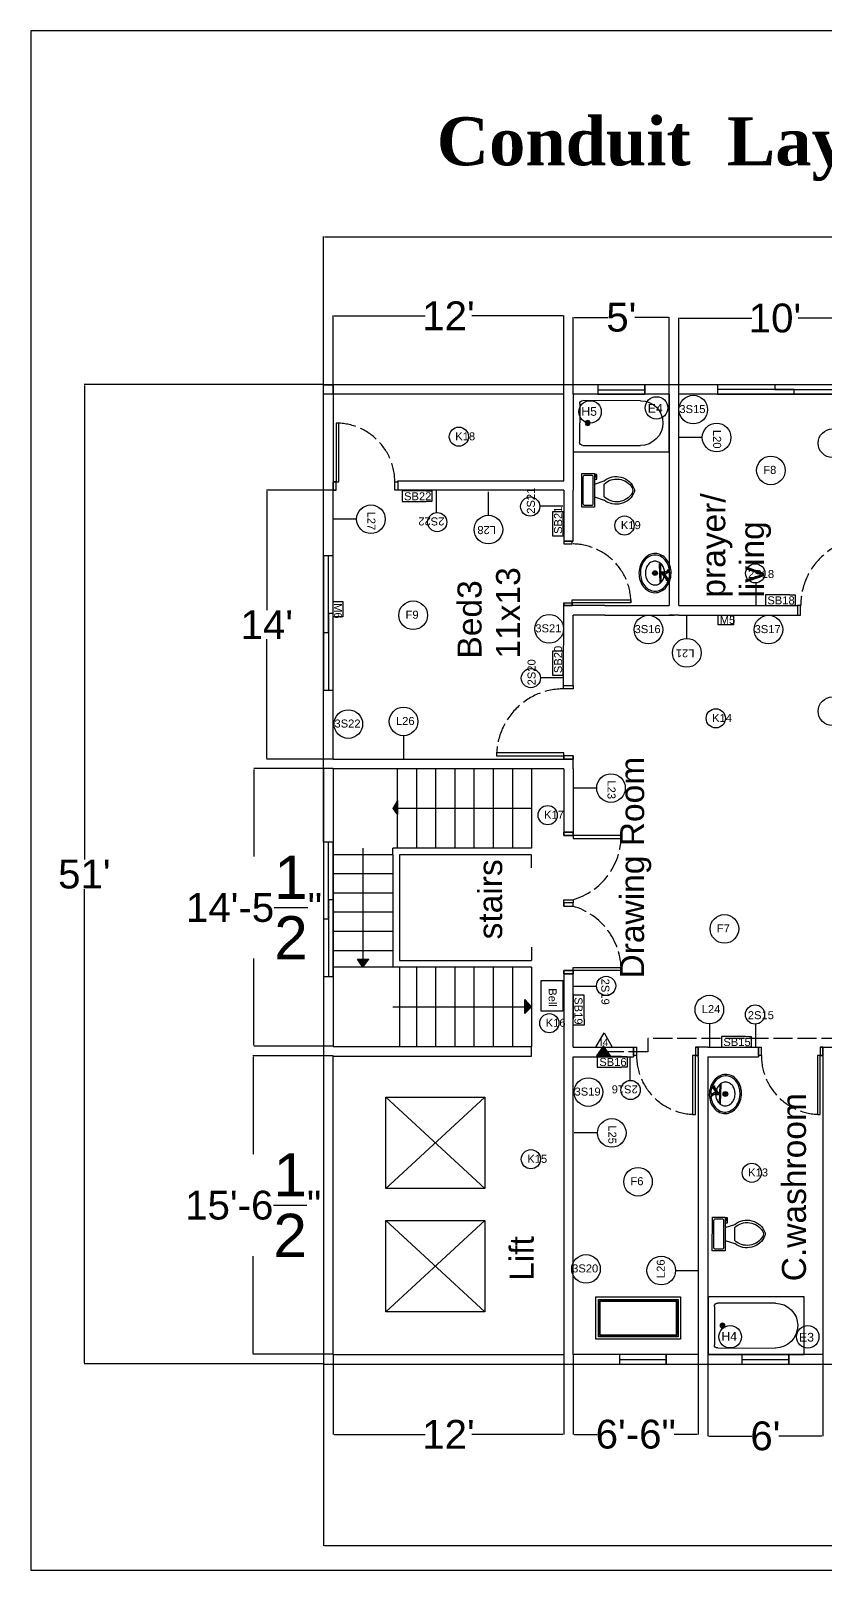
# Model space of a CAD drawing. Header units: inches. Extents: x -412 to 20037, y 548 to 16595.
# Drawn here: x 4985 to 5481, y 5596 to 6558 of the extents above; entities that cross this region are included whole.
import ezdxf
from ezdxf.enums import TextEntityAlignment as Align

# ---------------------------------------------------------------- set-up
doc = ezdxf.new("R2010")
doc.units = ezdxf.units.IN
doc.header["$MEASUREMENT"] = 0
doc.linetypes.add('ACAD_ISO02W100', pattern=[15, 12, -3])
doc.layers.get('Defpoints').update_dxf_attribs({"color": 6})
doc.layers.add('bath', color=4, linetype='Continuous')
doc.layers.add('www.linecad.com', color=7, linetype='Continuous')
doc.layers.add('block cover', color=7, linetype='Continuous', lineweight=30)
doc.layers.add('text', color=140, linetype='Continuous', lineweight=9)
doc.styles.add('Arial', font='arial.ttf')
doc.styles.get("Standard").update_dxf_attribs({"font": 'arial.ttf'})
doc.dimstyles.new('Copy of civil layout', dxfattribs={"dimtxt": 18, "dimasz": 0.625, "dimexe": 0.18, "dimexo": 0.0625, "dimgap": 0.09, "dimtad": 0, "dimtih": 1, "dimtoh": 1, "dimdec": 1, "dimzin": 0, "dimdsep": 46, "dimlunit": 4, "dimtxsty": 'Standard', "dimcen": 0.09, "dimclrd": 6, "dimclre": 256, "dimclrt": 256, "dimadec": 0, "dimazin": 0, "dimtfac": 1.5, "dimtdec": 1, "dimtofl": 0, "dimtmove": 0, "dimatfit": 0, "dimfxl": 1, "dimtolj": 1, "dimtzin": 0, "dimlwe": -1, "dimarcsym": 0})
pattern_1 = [(315, (5158.85907, 6335.03931), (0.091289, 0.091289), [])]

# ---------------------------------------------------------------- blocks, each defined once
blk = doc.blocks.new('Bath Tub - 26 x 60 in.')
for p, q in [((8, -18), (10, -18)), ((9, -17), (9, -19))]:
    blk.add_line(p, q)
blk.add_lwpolyline([(0, -36), (0, 0), (60, 0), (60, -36)], close=True)
for points in [[(4, -30), (4, -6)], [(6, -4), (42, -4)], [(42, -32), (6, -32)]]:
    blk.add_lwpolyline(points)
for radius in [1.5, 1]:
    blk.add_circle((9, -18), radius)
for centre, radius, start, end in [((5.75, -5.75), 1.77, 81.8699, 188.1301), ((42, -18), 14, 270, 90), ((5.75, -30.25), 1.77, 171.8699, 278.1301)]:
    blk.add_arc(centre, radius, start, end)
blk = doc.blocks.new('Toilet - top')
for p, q in [((-10, -8.5), (-8, -8.5)), ((-10, -9.5), (-10, -8.5)), ((-7, -9.5), (-10, -9.5)), ((-8, -8.5), (-8, -8)), ((-7, -8), (-7, -9.5)), ((-4, -8), (-6, -14)), ((4, -8), (6, -14)), ((9.5, -6), (9.5, -2)), ((4, -14), (-4, -14))]:
    blk.add_line(p, q)
blk.add_lwpolyline([(10.5, -8), (10.5, 0), (-10.5, 0), (-10.5, -8)], close=True)
for points in [[(-9.5, -2), (-9.5, -6)], [(8.5, -1), (-8.5, -1)], [(-8.5, -7), (8.5, -7)]]:
    blk.add_lwpolyline(points)
for centre, radius, start, end in [((-8.62, -1.88), 0.884, 81.8699, 188.1301), ((-8.62, -6.12), 0.884, 171.8699, 278.1301), ((8.62, -1.88), 0.884, 351.8699, 98.1301), ((8.62, -6.12), 0.884, 261.8699, 8.1301), ((3.52, -21.58), 12.17, 141.46911, 247.97143), ((4.2, -21.82), 11.33, 136.36773, 238.94682), ((-3.52, -21.58), 12.17, 292.02843, 38.53071), ((-4.2, -21.82), 11.33, 301.05301, 43.63209), ((0, -27.88), 4, 245.73182, 294.26817), ((0, -29), 4, 254.86053, 285.13947)]:
    blk.add_arc(centre, radius, start, end)
blk = doc.blocks.new('Sink - Oval top')
for p, q in [((-1, 0), (1, 0)), ((0, 1), (0, -1))]:
    blk.add_line(p, q)
at = {"linetype": 'Continuous'}
for points in [[(-12.23, 0.39, 0.117634), (-11.46, -3.36, 0.104469), (-8.88, -6.8, 0.090016), (-5.08, -9.07, 0.08192), (-0.32, -10.02, 0.08192), (4.49, -9.38, 0.090016), (8.42, -7.36, 0.104469), (11.22, -4.09, 0.117634), (12.23, -0.39, 0.117634), (11.46, 3.36, 0.104469), (8.88, 6.8, 0.090016), (5.08, 9.07, 0.08192), (0.32, 10.02, 0.08192), (-4.49, 9.38, 0.090016), (-8.42, 7.36, 0.104469), (-11.22, 4.09, 0.117634)], [(-11.29, 0.16, 0.118622), (-10.52, -3.25, 0.104678), (-8.07, -6.36, 0.089562), (-4.54, -8.37, 0.081185), (-0.13, -9.15, 0.081185), (4.3, -8.49, 0.089562), (7.89, -6.58, 0.104678), (10.42, -3.55, 0.118622), (11.29, -0.16, 0.118622), (10.52, 3.25, 0.104678), (8.07, 6.36, 0.089562), (4.54, 8.37, 0.081185), (0.13, 9.15, 0.081185), (-4.3, 8.49, 0.089562), (-7.89, 6.58, 0.104678), (-10.42, 3.55, 0.118622)], [(-7.42, 0.08, 0.118283), (-6.91, -2.17, 0.104607), (-5.29, -4.21, 0.089718), (-2.97, -5.53, 0.081436), (-0.07, -6.04, 0.081436), (2.84, -5.59, 0.089718), (5.2, -4.33, 0.104607), (6.86, -2.32, 0.118283), (7.42, -0.08, 0.118283), (6.91, 2.17, 0.104607), (5.29, 4.21, 0.089718), (2.97, 5.53, 0.081436), (0.07, 6.04, 0.081436), (-2.84, 5.59, 0.089718), (-5.2, 4.33, 0.104607), (-6.86, 2.32, 0.118283)]]:
    blk.add_lwpolyline(points, format="xyb", close=True, dxfattribs=at)
for radius in [1.5, 1]:
    blk.add_circle((0, 0), radius)
blk = doc.blocks.new('Faucet - single handle front')
for p, q in [((-2, 6), (-2, 5.5)), ((-1, 6), (-2, 6)), ((-0.5, 4), (-2, 5.5)), ((-2, 5.5), (-1, 5.5)), ((-1, 5.5), (-1, 6)), ((0.5, 4), (-1, 6)), ((-1, 5.5), (0.5, 4)), ((-0.75, 3), (0.75, 3)), ((-0.75, 0.5), (-0.75, 3)), ((-0.75, 1), (0.75, 1)), ((-0.5, 4), (0.5, 4)), ((-0.25, 2), (3.75, 5)), ((3.75, 4.5), (-0.25, 1.5)), ((-0.25, 1.5), (-0.25, 2)), ((0.75, 1.5), (-0.25, 1.5)), ((0.75, 1.5), (4.08742, 4.003)), ((0.75, 3), (0.75, 2.7386)), ((0.75, 1.5), (0.75, 0.5)), ((3.75, 4.5), (3.75, 5)), ((3.75, 5), (4.75, 5)), ((3.75, 4), (3.75, 4.5)), ((4.75, 4.5), (3.75, 4.5)), ((4.75, 4), (3.75, 4)), ((4.75, 5), (4.75, 4.5)), ((4.75, 4.5), (4.75, 4))]:
    blk.add_line(p, q)
blk.add_lwpolyline([(-6, 0), (-6, 0.5), (6, 0.5), (6, 0)], close=True)
for centre, start, end in [((1.25426, 3.0302), 151.0646, 180.8629), ((-1.25426, 3.0302), 359.1371, 28.93536)]:
    blk.add_arc(centre, 2.00448, start, end)
blk = doc.blocks.new('*D103')
at = {"transparency": 16777216}
for p, q in [((5167.74, 6336.53), (5167.74, 6429.14)), ((5983.74, 6336.53), (5983.74, 6429.14))]:
    blk.add_line(p, q, dxfattribs=at)
at = {"color": 6, "lineweight": -2, "transparency": 16777216}
for p, q in [((5168.37, 6428.96), (5560.33, 6428.96)), ((5983.12, 6428.96), (5591.15, 6428.96))]:
    blk.add_line(p, q, dxfattribs=at)
at = {"color": 6, "transparency": 16777216}
for points in [[(5168.37, 6429.07), (5168.37, 6428.86), (5167.74, 6428.96)], [(5983.12, 6429.07), (5983.12, 6428.86), (5983.74, 6428.96)]]:
    blk.add_solid(points, dxfattribs=at)
at = {"layer": 'Defpoints', "color": 0, "transparency": 16777216}
for p in [(5983.74, 6428.96), (5167.74, 6336.46), (5983.74, 6336.46)]:
    blk.add_point(p, dxfattribs=at)
at = {"transparency": 16777216, "insert": (5575.74, 6428.96), "char_height": 18, "attachment_point": 5}
blk.add_mtext("\\A1;68'", dxfattribs=at)
blk = doc.blocks.new('*D133')
at = {"transparency": 16777216}
for p, q in [((5167.68, 6336.53), (5018.06, 6336.53)), ((5167.68, 5724.53), (5018.06, 5724.53))]:
    blk.add_line(p, q, dxfattribs=at)
at = {"color": 6, "lineweight": -2, "transparency": 16777216}
for p, q in [((5018.24, 6335.9), (5018.24, 6039.81)), ((5018.24, 5725.15), (5018.24, 6021.24))]:
    blk.add_line(p, q, dxfattribs=at)
at = {"color": 6, "transparency": 16777216}
for points in [[(5018.14, 6335.9), (5018.35, 6335.9), (5018.24, 6336.53)], [(5018.14, 5725.15), (5018.35, 5725.15), (5018.24, 5724.53)]]:
    blk.add_solid(points, dxfattribs=at)
at = {"layer": 'Defpoints', "color": 0, "transparency": 16777216}
for p in [(5167.74, 6336.53), (5018.24, 5724.53), (5167.74, 5724.53)]:
    blk.add_point(p, dxfattribs=at)
at = {"transparency": 16777216, "insert": (5018.24, 6030.53), "char_height": 18, "attachment_point": 5}
blk.add_mtext("\\A1;51'", dxfattribs=at)
blk = doc.blocks.new('*D134')
at = {"transparency": 16777216}
for p, q in [((5173.68, 6270.53), (5132.06, 6270.53)), ((5173.68, 6102.53), (5132.06, 6102.53))]:
    blk.add_line(p, q, dxfattribs=at)
at = {"color": 6, "lineweight": -2, "transparency": 16777216}
for p, q in [((5132.24, 6269.9), (5132.24, 6195.65)), ((5132.24, 6103.15), (5132.24, 6177.4))]:
    blk.add_line(p, q, dxfattribs=at)
at = {"color": 6, "transparency": 16777216}
for points in [[(5132.14, 6269.9), (5132.35, 6269.9), (5132.24, 6270.53)], [(5132.14, 6103.15), (5132.35, 6103.15), (5132.24, 6102.53)]]:
    blk.add_solid(points, dxfattribs=at)
at = {"layer": 'Defpoints', "color": 0, "transparency": 16777216}
for p in [(5173.74, 6270.53), (5132.24, 6102.53), (5173.74, 6102.53)]:
    blk.add_point(p, dxfattribs=at)
at = {"transparency": 16777216, "insert": (5132.24, 6186.53), "char_height": 18, "attachment_point": 5}
blk.add_mtext("\\A1;14'", dxfattribs=at)
blk = doc.blocks.new('*D135')
at = {"transparency": 16777216}
for p, q in [((5173.68, 6096.52), (5124.06, 6096.52)), ((5173.68, 5923.01), (5124.06, 5923.01))]:
    blk.add_line(p, q, dxfattribs=at)
at = {"color": 6, "lineweight": -2, "transparency": 16777216}
for p, q in [((5124.24, 6095.9), (5124.24, 6041.62)), ((5124.24, 5923.64), (5124.24, 5977.91))]:
    blk.add_line(p, q, dxfattribs=at)
at = {"color": 6, "transparency": 16777216}
for points in [[(5124.14, 6095.9), (5124.35, 6095.9), (5124.24, 6096.52)], [(5124.14, 5923.64), (5124.35, 5923.64), (5124.24, 5923.01)]]:
    blk.add_solid(points, dxfattribs=at)
at = {"layer": 'Defpoints', "color": 0, "transparency": 16777216}
for p in [(5173.74, 6096.52), (5124.24, 5923.01), (5173.74, 5923.01)]:
    blk.add_point(p, dxfattribs=at)
at = {"transparency": 16777216, "insert": (5124.24, 6009.77), "char_height": 18, "attachment_point": 5}
blk.add_mtext('\\A1;14\'-5{\\H1.5x;\\S1/2;}"', dxfattribs=at)
blk = doc.blocks.new('*D136')
at = {"transparency": 16777216}
for p, q in [((5173.68, 5917.01), (5123.56, 5917.01)), ((5173.68, 5730.53), (5123.56, 5730.53))]:
    blk.add_line(p, q, dxfattribs=at)
at = {"color": 6, "lineweight": -2, "transparency": 16777216}
for p, q in [((5123.74, 5916.39), (5123.74, 5855.62)), ((5123.74, 5731.15), (5123.74, 5791.91))]:
    blk.add_line(p, q, dxfattribs=at)
at = {"color": 6, "transparency": 16777216}
for points in [[(5123.64, 5916.39), (5123.85, 5916.39), (5123.74, 5917.01)], [(5123.64, 5731.15), (5123.85, 5731.15), (5123.74, 5730.53)]]:
    blk.add_solid(points, dxfattribs=at)
at = {"layer": 'Defpoints', "color": 0, "transparency": 16777216}
for p in [(5173.74, 5917.01), (5123.74, 5730.53), (5173.74, 5730.53)]:
    blk.add_point(p, dxfattribs=at)
at = {"transparency": 16777216, "insert": (5123.74, 5823.77), "char_height": 18, "attachment_point": 5}
blk.add_mtext('\\A1;15\'-6{\\H1.5x;\\S1/2;}"', dxfattribs=at)
blk = doc.blocks.new('*D137')
at = {"transparency": 16777216}
for p, q in [((5173.74, 6330.59), (5173.74, 6379.71)), ((5317.74, 6330.59), (5317.74, 6379.71))]:
    blk.add_line(p, q, dxfattribs=at)
at = {"color": 6, "lineweight": -2, "transparency": 16777216}
for p, q in [((5174.37, 6379.53), (5231.22, 6379.53)), ((5317.12, 6379.53), (5260.26, 6379.53))]:
    blk.add_line(p, q, dxfattribs=at)
at = {"color": 6, "transparency": 16777216}
for points in [[(5174.37, 6379.63), (5174.37, 6379.42), (5173.74, 6379.53)], [(5317.12, 6379.63), (5317.12, 6379.42), (5317.74, 6379.53)]]:
    blk.add_solid(points, dxfattribs=at)
at = {"layer": 'Defpoints', "color": 0, "transparency": 16777216}
for p in [(5317.74, 6379.53), (5173.74, 6330.53), (5317.74, 6330.53)]:
    blk.add_point(p, dxfattribs=at)
at = {"transparency": 16777216, "insert": (5245.74, 6379.53), "char_height": 18, "attachment_point": 5}
blk.add_mtext("\\A1;12'", dxfattribs=at)
blk = doc.blocks.new('*D138')
at = {"transparency": 16777216}
for p, q in [((5323.74, 6330.59), (5323.74, 6378.71)), ((5383.74, 6330.59), (5383.74, 6378.71))]:
    blk.add_line(p, q, dxfattribs=at)
at = {"color": 6, "lineweight": -2, "transparency": 16777216}
for p, q in [((5324.37, 6378.53), (5345.37, 6378.53)), ((5383.12, 6378.53), (5362.11, 6378.53))]:
    blk.add_line(p, q, dxfattribs=at)
at = {"color": 6, "transparency": 16777216}
for points in [[(5324.37, 6378.63), (5324.37, 6378.42), (5323.74, 6378.53)], [(5383.12, 6378.63), (5383.12, 6378.42), (5383.74, 6378.53)]]:
    blk.add_solid(points, dxfattribs=at)
at = {"layer": 'Defpoints', "color": 0, "transparency": 16777216}
for p in [(5383.74, 6378.53), (5323.74, 6330.53), (5383.74, 6330.53)]:
    blk.add_point(p, dxfattribs=at)
at = {"transparency": 16777216, "insert": (5353.74, 6378.53), "char_height": 18, "attachment_point": 5}
blk.add_mtext("\\A1;5'", dxfattribs=at)
blk = doc.blocks.new('*D139')
at = {"transparency": 16777216}
for p, q in [((5389.74, 6330.59), (5389.74, 6378.21)), ((5509.74, 6330.59), (5509.74, 6378.21))]:
    blk.add_line(p, q, dxfattribs=at)
at = {"color": 6, "lineweight": -2, "transparency": 16777216}
for p, q in [((5390.37, 6378.03), (5435.22, 6378.03)), ((5509.11, 6378.03), (5464.26, 6378.03))]:
    blk.add_line(p, q, dxfattribs=at)
at = {"color": 6, "transparency": 16777216}
for points in [[(5390.37, 6378.13), (5390.37, 6377.92), (5389.74, 6378.03)], [(5509.11, 6378.13), (5509.11, 6377.92), (5509.74, 6378.03)]]:
    blk.add_solid(points, dxfattribs=at)
at = {"layer": 'Defpoints', "color": 0, "transparency": 16777216}
for p in [(5509.74, 6378.03), (5389.74, 6330.53), (5509.74, 6330.53)]:
    blk.add_point(p, dxfattribs=at)
at = {"transparency": 16777216, "insert": (5449.74, 6378.03), "char_height": 18, "attachment_point": 5}
blk.add_mtext("\\A1;10'", dxfattribs=at)
blk = doc.blocks.new('*D142')
at = {"transparency": 16777216}
for p, q in [((5173.74, 5730.46), (5173.74, 5680.35)), ((5317.74, 5730.46), (5317.74, 5680.35))]:
    blk.add_line(p, q, dxfattribs=at)
at = {"color": 6, "lineweight": -2, "transparency": 16777216}
for p, q in [((5174.37, 5680.53), (5231.22, 5680.53)), ((5317.12, 5680.53), (5260.26, 5680.53))]:
    blk.add_line(p, q, dxfattribs=at)
at = {"color": 6, "transparency": 16777216}
for points in [[(5174.37, 5680.63), (5174.37, 5680.42), (5173.74, 5680.53)], [(5317.12, 5680.63), (5317.12, 5680.42), (5317.74, 5680.53)]]:
    blk.add_solid(points, dxfattribs=at)
at = {"layer": 'Defpoints', "color": 0, "transparency": 16777216}
for p in [(5173.74, 5730.53), (5317.74, 5730.53), (5317.74, 5680.53)]:
    blk.add_point(p, dxfattribs=at)
at = {"transparency": 16777216, "insert": (5245.74, 5680.53), "char_height": 18, "attachment_point": 5}
blk.add_mtext("\\A1;12'", dxfattribs=at)
blk = doc.blocks.new('*D143')
at = {"transparency": 16777216}
for p, q in [((5323.74, 5730.46), (5323.74, 5680.35)), ((5401.74, 5730.46), (5401.74, 5680.35))]:
    blk.add_line(p, q, dxfattribs=at)
at = {"color": 6, "lineweight": -2, "transparency": 16777216}
for p, q in [((5324.37, 5680.53), (5338.68, 5680.53)), ((5401.12, 5680.53), (5386.8, 5680.53))]:
    blk.add_line(p, q, dxfattribs=at)
at = {"color": 6, "transparency": 16777216}
for points in [[(5324.37, 5680.63), (5324.37, 5680.42), (5323.74, 5680.53)], [(5401.12, 5680.63), (5401.12, 5680.42), (5401.74, 5680.53)]]:
    blk.add_solid(points, dxfattribs=at)
at = {"layer": 'Defpoints', "color": 0, "transparency": 16777216}
for p in [(5323.74, 5730.53), (5401.74, 5730.53), (5323.74, 5680.53)]:
    blk.add_point(p, dxfattribs=at)
at = {"transparency": 16777216, "insert": (5362.74, 5680.53), "char_height": 18, "attachment_point": 5}
blk.add_mtext('\\A1;6\'-6"', dxfattribs=at)
blk = doc.blocks.new('*D144')
at = {"transparency": 16777216}
for p, q in [((5407.74, 5730.46), (5407.74, 5679.3)), ((5479.74, 5730.46), (5479.74, 5679.3))]:
    blk.add_line(p, q, dxfattribs=at)
at = {"color": 6, "lineweight": -2, "transparency": 16777216}
for p, q in [((5408.37, 5679.48), (5435.32, 5679.48)), ((5479.12, 5679.48), (5452.16, 5679.48))]:
    blk.add_line(p, q, dxfattribs=at)
at = {"color": 6, "transparency": 16777216}
for points in [[(5408.37, 5679.59), (5408.37, 5679.38), (5407.74, 5679.48)], [(5479.12, 5679.59), (5479.12, 5679.38), (5479.74, 5679.48)]]:
    blk.add_solid(points, dxfattribs=at)
at = {"layer": 'Defpoints', "color": 0, "transparency": 16777216}
for p in [(5407.74, 5730.53), (5479.74, 5730.53), (5407.74, 5679.48)]:
    blk.add_point(p, dxfattribs=at)
at = {"transparency": 16777216, "insert": (5443.74, 5679.48), "char_height": 18, "attachment_point": 5}
blk.add_mtext("\\A1;6'", dxfattribs=at)
blk = doc.blocks.new('*D148')
at = {"transparency": 16777216}
for p, q in [((5167.74, 5724.46), (5167.74, 5610.85)), ((5983.74, 5724.46), (5983.74, 5610.85))]:
    blk.add_line(p, q, dxfattribs=at)
at = {"color": 6, "lineweight": -2, "transparency": 16777216}
for p, q in [((5168.37, 5611.03), (5560.33, 5611.03)), ((5983.12, 5611.03), (5591.15, 5611.03))]:
    blk.add_line(p, q, dxfattribs=at)
at = {"color": 6, "transparency": 16777216}
for points in [[(5168.37, 5611.13), (5168.37, 5610.92), (5167.74, 5611.03)], [(5983.12, 5611.13), (5983.12, 5610.92), (5983.74, 5611.03)]]:
    blk.add_solid(points, dxfattribs=at)
at = {"layer": 'Defpoints', "color": 0, "transparency": 16777216}
for p in [(5167.74, 5724.53), (5983.74, 5724.53), (5983.74, 5611.03)]:
    blk.add_point(p, dxfattribs=at)
at = {"transparency": 16777216, "insert": (5575.74, 5611.03), "char_height": 18, "attachment_point": 5}
blk.add_mtext("\\A1;68'", dxfattribs=at)

msp = doc.modelspace()

# ---------------------------------------------------------------- hatches: boundary and pattern name
h = msp.add_hatch()
h.set_pattern_fill('ANSI31', color=256, scale=1.032817, angle=-90)
h.set_pattern_definition(pattern_1)
h.paths.add_polyline_path([(5213.93, 6067.81), (5213.93, 6071.66), (5210.92, 6071.66)])
h.paths.add_polyline_path([(5213.93, 6071.66), (5213.93, 6076.67), (5210.92, 6071.66)])
h = msp.add_hatch()
h.set_pattern_fill('ANSI31', color=256, scale=1.032817, angle=-90)
h.set_pattern_definition(pattern_1)
h.paths.add_polyline_path([(5196.07, 5977.47), (5192.33, 5977.47), (5192.33, 5972.52)])
h.paths.add_polyline_path([(5192.33, 5972.52), (5192.33, 5977.47), (5188.95, 5977.47)])
h = msp.add_hatch()
h.set_pattern_fill('ANSI31', color=256, scale=1.032817, angle=-90)
h.set_pattern_definition(pattern_1)
h.paths.add_polyline_path([(5297.68, 5947.74), (5293.37, 5952.19), (5293.37, 5947.74)])
h.paths.add_polyline_path([(5297.68, 5947.74), (5293.37, 5947.74), (5293.37, 5943.54)])
at = {"layer": 'text', "true_color": 0x7aafdf}
h = msp.add_hatch(dxfattribs=at)
h.set_pattern_fill('ANSI31', color=143, scale=0.8, angle=180)
h.set_pattern_definition([(225, (5745.04147, 2573.36271), (0.070710678, -0.070710678), [])])
h.paths.add_polyline_path([(5347.04, 5916.96), (5342.64, 5923.36), (5338.24, 5916.96)])

# ---------------------------------------------------------------- linework, layer by layer
for p, q in [((4984.79, 6557.62), (4984.79, 5595.63)), ((5983.74, 6336.46), (5167.74, 6336.46)), ((5167.74, 6050.6), (5167.74, 6336.46)), ((5173.74, 6330.46), (5173.74, 6276.46)), ((5317.74, 6330.46), (5173.74, 6330.46)), ((5317.74, 6276.46), (5317.74, 6330.46)), ((5383.74, 6330.46), (5323.74, 6330.46)), ((5323.74, 6330.46), (5323.74, 6270.46)), ((5383.74, 6330.46), (5383.74, 6198.46)), ((5509.74, 6330.46), (5389.74, 6330.46)), ((5389.74, 6198.46), (5389.74, 6330.46)), ((5173.74, 6276.46), (5173.74, 6275.72)), ((5214.04, 6275.72), (5214.04, 6276.46)), ((5214.04, 6276.46), (5317.74, 6276.46)), ((5173.74, 6102.46), (5173.74, 6270.46)), ((5317.74, 6270.46), (5214.04, 6270.46)), ((5317.74, 6270.46), (5317.74, 6238.76)), ((5323.74, 6238.76), (5323.74, 6270.46)), ((5317.74, 6238.76), (5323.74, 6238.76)), ((5317.72, 6148.46), (5317.74, 6198.46)), ((5323.74, 6198.46), (5323, 6198.46)), ((5343.44, 6198.46), (5323.74, 6198.46)), ((5343.44, 6198.46), (5383.74, 6198.46)), ((5389.74, 6198.46), (5463.74, 6198.46)), ((5323.72, 6148.46), (5323.74, 6192.46)), ((5343.44, 6192.46), (5323.74, 6192.46)), ((5343.44, 6192.46), (5386.74, 6192.46)), ((5389.74, 6192.46), (5383.74, 6192.46)), ((5389.74, 6192.46), (5463.74, 6192.46)), ((5173.74, 6102.46), (5317.74, 6102.46)), ((5323.74, 6096.46), (5323.74, 6102.46)), ((5167.74, 6096.46), (5167.74, 6048.55)), ((5173.74, 6096.46), (5173.74, 5922.95)), ((5297.68, 6096.46), (5173.74, 6096.46)), ((5213.68, 6096.46), (5213.68, 6046.89)), ((5225.68, 6096.44), (5225.68, 6046.89)), ((5237.68, 6096.44), (5237.68, 6046.89)), ((5249.68, 6096.44), (5249.68, 6046.89)), ((5261.68, 6096.44), (5261.68, 6046.89)), ((5273.68, 6096.46), (5273.68, 6046.89)), ((5273.68, 6096.44), (5273.68, 6046.89)), ((5285.68, 6096.46), (5285.68, 6046.89)), ((5297.68, 6096.46), (5297.68, 6046.89)), ((5317.74, 6096.46), (5297.68, 6096.46)), ((5297.68, 6096.44), (5297.68, 6046.89)), ((5317.74, 6096.46), (5317.74, 6056.91)), ((5323.74, 6096.46), (5323.74, 6056.84)), ((5213.93, 6076.67), (5210.92, 6071.66)), ((5297.68, 6071.66), (5210.92, 6071.66)), ((5210.92, 6071.66), (5213.93, 6067.81)), ((5213.93, 6076.67), (5213.93, 6067.81)), ((5317.74, 6056.91), (5317.74, 6056.84)), ((5210.92, 6042.76), (5173.74, 6042.76)), ((5192.33, 6046.89), (5192.33, 5972.52)), ((5213.68, 6046.89), (5210.92, 6046.89)), ((5210.92, 6042.76), (5210.92, 6046.89)), ((5210.92, 6042.76), (5210.92, 5972.52)), ((5297.68, 6046.89), (5213.68, 6046.89)), ((5215.05, 6042.76), (5215.05, 5976.65)), ((5297.68, 6042.76), (5215.05, 6042.76)), ((5297.68, 6034.49), (5297.68, 6042.76)), ((5210.92, 6030.76), (5173.74, 6030.76)), ((5210.92, 6018.76), (5173.74, 6018.76)), ((5210.92, 6006.76), (5173.74, 6006.76)), ((5210.92, 5994.76), (5173.74, 5994.76)), ((5297.68, 5984.92), (5297.68, 5976.65)), ((5210.92, 5982.76), (5173.74, 5982.76)), ((5192.33, 5972.52), (5188.95, 5977.47)), ((5188.95, 5977.47), (5196.07, 5977.47)), ((5192.33, 5972.52), (5196.07, 5977.47)), ((5215.05, 5976.65), (5297.68, 5976.65)), ((5167.74, 5966.6), (5167.74, 5928.95)), ((5210.92, 5972.52), (5173.74, 5972.52)), ((5297.68, 5972.52), (5210.92, 5972.52)), ((5215.05, 5972.52), (5215.05, 5922.95)), ((5225.68, 5972.52), (5225.68, 5922.95)), ((5237.68, 5972.52), (5237.68, 5922.95)), ((5249.68, 5972.52), (5249.68, 5922.95)), ((5261.68, 5972.52), (5261.68, 5922.95)), ((5273.68, 5972.52), (5273.68, 5922.95)), ((5285.68, 5972.52), (5285.68, 5922.95)), ((5297.68, 5972.52), (5297.68, 5922.95)), ((5317.74, 5968.34), (5317.74, 5730.46)), ((5323.74, 5922.46), (5323.74, 5968.34)), ((5210.92, 5947.74), (5297.68, 5947.74)), ((5297.68, 5947.74), (5293.37, 5952.19)), ((5293.37, 5943.54), (5293.37, 5952.19)), ((5297.68, 5947.74), (5293.37, 5943.54)), ((5167.74, 5928.95), (5167.74, 5916.95)), ((5167.74, 5916.95), (5167.74, 5730.46)), ((5173.74, 5922.95), (5297.68, 5922.95)), ((5173.74, 5916.95), (5297.68, 5916.95)), ((5173.74, 5730.46), (5173.74, 5916.95)), ((5297.68, 5916.95), (5297.68, 5922.95)), ((5323.74, 5922.46), (5361.44, 5922.46)), ((5323.74, 5730.46), (5323.74, 5916.46)), ((5323.74, 5916.46), (5361.44, 5916.46)), ((5361.44, 5922.46), (5361.44, 5916.46)), ((5407.74, 5922.46), (5401.74, 5922.46)), ((5401.74, 5916.46), (5401.74, 5917.21)), ((5401.74, 5916.46), (5401.74, 5730.46)), ((5407.74, 5922.46), (5439.44, 5922.46)), ((5407.74, 5916.46), (5439.44, 5916.46)), ((5407.74, 5916.46), (5407.74, 5730.46)), ((5439.44, 5922.46), (5439.44, 5916.46)), ((5479.74, 5922.46), (5479.74, 5766.46)), ((5479.74, 5922.46), (5485.74, 5922.46)), ((5268.49, 5891.32), (5206.52, 5834.23)), ((5268.49, 5834.23), (5206.52, 5891.32)), ((5268.49, 5814.24), (5206.52, 5757.16)), ((5268.49, 5757.16), (5206.52, 5814.24)), ((5479.74, 5772.46), (5479.74, 5730.46)), ((5167.74, 5730.46), (5167.74, 5724.46)), ((5167.74, 5724.46), (5173.74, 5724.46)), ((5173.74, 5730.46), (5291.68, 5730.46)), ((5173.74, 5724.46), (5297.68, 5724.46)), ((5291.68, 5730.46), (5317.74, 5730.46)), ((5297.68, 5724.46), (5323.74, 5724.46)), ((5401.74, 5730.46), (5323.74, 5730.46)), ((5323.74, 5724.46), (5407.74, 5724.46)), ((5479.74, 5730.46), (5407.74, 5730.46)), ((5407.74, 5724.46), (5983.74, 5724.46))]:
    msp.add_line(p, q)
at = {"color": 143, "true_color": 0x7aafdf}
for p, q in [((5339.12, 6333.24), (5368.36, 6333.24)), ((5352.62, 5727.24), (5381.86, 5727.24)), ((5429.12, 5727.24), (5458.36, 5727.24))]:
    msp.add_line(p, q, dxfattribs=at)
at = {"color": 0}
for p, q in [((5404.35, 6303.46), (5389.74, 6303.46)), ((5231.8, 6270.19), (5235.37, 6270.19)), ((5235.37, 6263.47), (5231.8, 6263.46)), ((5235.37, 6270.19), (5235.37, 6263.47)), ((5238.37, 6256.39), (5238.37, 6271)), ((5270.68, 6254.85), (5270.68, 6269.45)), ((5302.63, 6260.66), (5317.24, 6260.66)), ((5188.35, 6252.4), (5173.74, 6252.4)), ((5437.78, 6212.78), (5437.78, 6198.17)), ((5458.8, 6205.19), (5462.37, 6205.19)), ((5462.37, 6205.19), (5462.37, 6198.47)), ((5462.37, 6198.47), (5458.8, 6198.46)), ((5394.68, 6177.85), (5394.68, 6192.45)), ((5303.04, 6153.44), (5317.65, 6153.44)), ((5217.68, 6117.07), (5217.68, 6102.46)), ((5338.35, 6084.4), (5323.74, 6084.4)), ((5338.39, 5960.42), (5323.78, 5960.42)), ((5323.74, 5936.33), (5323.74, 5939.91)), ((5330.47, 5936.33), (5323.74, 5936.33)), ((5330.47, 5939.91), (5330.47, 5936.33)), ((5408.74, 5937.01), (5408.74, 5922.4)), ((5437.64, 5937.07), (5437.64, 5922.46)), ((5337.74, 5922.48), (5342.93, 5931.46)), ((5342.93, 5931.46), (5348.11, 5922.48)), ((5431.3, 5929.19), (5434.87, 5929.19)), ((5434.87, 5929.19), (5434.87, 5922.47)), ((5337.74, 5922.48), (5348.11, 5922.48)), ((5353.8, 5916.69), (5357.37, 5916.69)), ((5357.37, 5916.69), (5357.37, 5909.97)), ((5434.87, 5922.47), (5431.3, 5922.46)), ((5357.37, 5909.97), (5353.8, 5909.96)), ((5359.19, 5901.51), (5359.19, 5916.12)), ((5338.85, 5868.9), (5324.24, 5868.9)), ((5387.62, 5782.9), (5402.23, 5782.9))]:
    msp.add_line(p, q, dxfattribs=at)
at = {"color": 152, "linetype": 'ACAD_ISO02W100', "true_color": 0x2776bb}
for p, q in [((5520.74, 5927.96), (5370.24, 5927.96)), ((5370.24, 5927.96), (5370.24, 5919.46)), ((5342.74, 5919.46), (5342.74, 5922.46)), ((5370.24, 5919.46), (5342.74, 5919.46))]:
    msp.add_line(p, q, dxfattribs=at)
for points in [[(4984.79, 5595.63), (6325.94, 5595.63), (6325.94, 6557.62), (4984.79, 6557.62)], [(5231.8, 6270.19), (5216.74, 6270.19), (5216.74, 6263.46), (5231.8, 6263.46)], [(5458.8, 6205.19), (5443.74, 6205.19), (5443.74, 6198.46), (5458.8, 6198.46)], [(5217, 6096.44), (5173.62, 6096.46)], [(5317.74, 6010.59), (5317.74, 6014.59)], [(5330.47, 5939.91), (5330.47, 5954.96), (5323.74, 5954.96), (5323.74, 5939.91)], [(5431.3, 5929.19), (5416.24, 5929.19), (5416.24, 5922.46), (5431.3, 5922.46)], [(5353.8, 5916.69), (5338.74, 5916.69), (5338.74, 5909.96), (5353.8, 5909.96)]]:
    msp.add_lwpolyline(points)
for points in [[(5167.74, 6336.46), (5173.74, 6336.46), (5173.74, 6330.46), (5167.74, 6330.46)], [(5368.36, 6336.46), (5368.36, 6336.46), (5368.36, 6330.46), (5368.36, 6330.46)], [(5317.47, 6241.96), (5317.47, 6257.02), (5310.74, 6257.02), (5310.74, 6241.96)], [(5179.74, 6200.96), (5179.74, 6191.46), (5173.74, 6191.46), (5173.74, 6200.96)], [(5414.24, 6192.46), (5423.74, 6192.46), (5423.74, 6186.46), (5414.24, 6186.46)], [(5317.47, 6154.96), (5317.47, 6170.02), (5310.74, 6170.02), (5310.74, 6154.96)], [(5268.49, 5891.32), (5268.49, 5834.23), (5206.52, 5834.23), (5206.52, 5891.32)], [(5268.49, 5814.24), (5268.49, 5757.16), (5206.52, 5757.16), (5206.52, 5814.24)], [(5381.86, 5730.46), (5381.86, 5730.46), (5381.86, 5724.46), (5381.86, 5724.46)], [(5458.36, 5730.46), (5458.36, 5730.46), (5458.36, 5724.46), (5458.36, 5724.46)]]:
    msp.add_lwpolyline(points, close=True)
at = {"color": 143, "true_color": 0x7aafdf}
for points in [[(5368.36, 6336.46), (5339.12, 6336.46), (5339.12, 6330.46), (5368.36, 6330.46)], [(5413.74, 6330.46), (5497.74, 6330.46), (5497.74, 6336.46), (5413.74, 6336.46)], [(5413.74, 6330.46), (5461.74, 6330.46), (5461.74, 6333.46), (5413.74, 6333.46)], [(5449.74, 6333.46), (5497.74, 6333.46), (5497.74, 6336.46), (5449.74, 6336.46)], [(5173.74, 6145.53), (5173.74, 6229.53), (5167.74, 6229.53), (5167.74, 6145.53)], [(5170.74, 6181.53), (5170.74, 6229.53), (5167.74, 6229.53), (5167.74, 6181.53)], [(5173.74, 6145.53), (5173.74, 6193.53), (5170.74, 6193.53), (5170.74, 6145.53)], [(5173.74, 5966.6), (5173.74, 6050.6), (5167.74, 6050.6), (5167.74, 5966.6)], [(5170.74, 6002.6), (5170.74, 6050.6), (5167.74, 6050.6), (5167.74, 6002.6)], [(5173.74, 5966.6), (5173.74, 6014.6), (5170.74, 6014.6), (5170.74, 5966.6)], [(5381.86, 5730.46), (5352.62, 5730.46), (5352.62, 5724.46), (5381.86, 5724.46)], [(5458.36, 5730.46), (5429.12, 5730.46), (5429.12, 5724.46), (5458.36, 5724.46)]]:
    msp.add_lwpolyline(points, close=True, dxfattribs=at)
at = {"color": 240, "true_color": 0xed1f24}
for points in [[(5175.49, 6275.72), (5177.25, 6275.72), (5177.25, 6312.51), (5175.49, 6312.51)], [(5173.74, 6270.46), (5175.49, 6270.46), (5175.49, 6275.72), (5173.74, 6275.72)], [(5214.04, 6270.46), (5212.29, 6270.46), (5212.29, 6275.72), (5214.04, 6275.72)], [(5317.74, 6238.76), (5317.74, 6237.01), (5323, 6237.01), (5323, 6238.76)], [(5317.74, 6198.46), (5317.74, 6200.21), (5323, 6200.21), (5323, 6198.46)], [(5323, 6200.21), (5323, 6201.97), (5359.79, 6201.97), (5359.79, 6200.21)], [(5463.74, 6192.46), (5465.74, 6192.46), (5465.74, 6198.46), (5463.74, 6198.46)], [(5323.72, 6148.46), (5323.72, 6146.46), (5317.72, 6146.46), (5317.72, 6148.46)], [(5317.74, 6104.46), (5317.74, 6106.46), (5275.74, 6106.44), (5275.74, 6104.44)], [(5323.74, 6102.46), (5323.74, 6104.46), (5317.74, 6104.46), (5317.74, 6102.46)], [(5317.74, 6056.84), (5317.74, 6054.84), (5323.74, 6054.84), (5323.74, 6056.84)], [(5317.74, 6012.59), (5317.74, 6014.59), (5323.74, 6014.59), (5323.74, 6012.59)], [(5317.74, 6012.59), (5317.74, 6010.59), (5323.74, 6010.59), (5323.74, 6012.59)], [(5317.74, 5968.34), (5317.74, 5970.34), (5323.74, 5970.34), (5323.74, 5968.34)], [(5361.44, 5922.46), (5363.19, 5922.46), (5363.19, 5917.21), (5361.44, 5917.21)], [(5399.99, 5917.21), (5398.24, 5917.21), (5398.24, 5880.41), (5399.99, 5880.41)], [(5401.74, 5922.46), (5399.99, 5922.46), (5399.99, 5917.21), (5401.74, 5917.21)], [(5439.44, 5922.46), (5441.19, 5922.46), (5441.19, 5917.21), (5439.44, 5917.21)], [(5477.99, 5917.21), (5476.24, 5917.21), (5476.24, 5880.41), (5477.99, 5880.41)], [(5479.74, 5922.46), (5477.99, 5922.46), (5477.99, 5917.21), (5479.74, 5917.21)]]:
    msp.add_lwpolyline(points, close=True, dxfattribs=at)
for points in [[(5175.49, 6270.46), (5173.74, 6270.46), (5173.74, 6275.72), (5177.25, 6275.72)], [(5212.23, 6275.72), (5214.04, 6275.72), (5214.04, 6270.46), (5212.29, 6270.46)], [(5323, 6236.95), (5323, 6238.76), (5317.74, 6238.76), (5317.74, 6237.01)], [(5317.74, 6200.21), (5317.74, 6198.46), (5323, 6198.46), (5323, 6201.97)], [(5465.8, 6198.46), (5463.74, 6198.46), (5463.74, 6192.46), (5465.74, 6192.46)], [(5317.72, 6146.39), (5317.72, 6148.46), (5323.72, 6148.46), (5323.72, 6146.46)], [(5323.74, 6104.46), (5323.74, 6102.46), (5317.74, 6102.46), (5317.74, 6106.46)], [(5317.74, 6054.84), (5317.74, 6056.84), (5323.74, 6056.84), (5323.74, 6052.84)], [(5323.74, 6052.84), (5353.74, 6052.84), (5353.74, 6054.84), (5317.74, 6054.84)], [(5323.74, 6014.66), (5323.74, 6012.59), (5317.74, 6012.59), (5317.74, 6014.59)], [(5323.74, 6010.52), (5323.74, 6012.59), (5317.74, 6012.59), (5317.74, 6010.59)], [(5317.74, 5970.34), (5317.74, 5968.34), (5323.74, 5968.34), (5323.74, 5972.34)], [(5323.74, 5972.34), (5353.74, 5972.34), (5353.74, 5970.34), (5317.74, 5970.34)], [(5363.25, 5917.21), (5361.44, 5917.21), (5361.44, 5922.46), (5363.19, 5922.46)], [(5399.99, 5922.46), (5401.74, 5922.46), (5401.74, 5917.21), (5398.24, 5917.21)], [(5441.25, 5917.21), (5439.44, 5917.21), (5439.44, 5922.46), (5441.19, 5922.46)], [(5477.99, 5922.46), (5479.74, 5922.46), (5479.74, 5917.21), (5476.24, 5917.21)]]:
    msp.add_lwpolyline(points, dxfattribs=at)
at = {"color": 0}
msp.add_lwpolyline([(5317.26, 5964.2), (5317.26, 5944.96), (5303.74, 5944.96), (5303.74, 5964.2)], close=True, dxfattribs=at)
for centre, radius in [((5334.24, 6319.46), 7), ((5375.74, 6321.96), 7), ((5252.24, 6303.96), 6), ((5296.81, 6260.31), 6), ((5238.72, 6250.57), 6), ((5355.74, 6248.46), 6), ((5437.43, 6218.6), 6), ((5297.22, 6153.09), 6), ((5412.74, 6127.96), 6), ((5307.74, 6067.46), 6), ((5344.22, 5960.77), 6), ((5437.3, 5942.9), 6), ((5308.74, 5937.46), 6), ((5359.54, 5895.69), 6), ((5297.24, 5852.46), 6), ((5435.24, 5843.96), 6), ((5421.74, 5741.52), 7), ((5470.24, 5741.46), 7)]:
    msp.add_circle(centre, radius)
for centre in [(5398.68, 6320.9), (5413.29, 6303.46), (5485.68, 6299.9), (5447.18, 6282.9), (5197.29, 6252.4), (5270.68, 6245.9), (5223.68, 6192.4), (5308.68, 6183.9), (5370.68, 6183.4), (5445.68, 6183.4), (5394.68, 6168.9), (5485.68, 6132.4), (5183.18, 6124.4), (5217.68, 6126.01), (5347.29, 6084.4), (5418.18, 5996.4), (5408.74, 5945.95), (5333.18, 5894.4), (5347.79, 5868.9), (5364.18, 5838.4), (5331.68, 5783.9), (5378.68, 5782.9)]:
    msp.add_circle(centre, 8.94, dxfattribs=at)
at = {"color": 240, "linetype": 'ACAD_ISO02W100', "true_color": 0xed1f24}
for centre, radius, start, end in [((5175.49, 6275.72), 36.73, 0, 90), ((5323, 6200.21), 36.73, 0, 90), ((5507.74, 6198.51), 41.93, 90.05841, 180.05841), ((5317.74, 6104.46), 41.93, 90.0292, 180.0292), ((5311.74, 6054.84), 41.93, 286.29535, 0), ((5311.74, 5970.34), 41.93, 0, 73.70465), ((5399.99, 5917.21), 36.73, 180, 270), ((5477.99, 5917.21), 36.73, 180, 270)]:
    msp.add_arc(centre, radius, start, end, dxfattribs=at)
at = {"layer": 'block cover'}
msp.add_lwpolyline([(5173.74, 6096.46), (5173.74, 5922.95)], dxfattribs=at)
at = {"layer": 'text'}
for p, q in [((5338.24, 5916.96), (5342.64, 5923.36)), ((5347.04, 5916.96), (5338.24, 5916.96)), ((5347.04, 5916.96), (5338.24, 5916.96)), ((5342.64, 5923.36), (5347.04, 5916.96))]:
    msp.add_line(p, q, dxfattribs=at)
at = {"layer": 'www.linecad.com'}
for points in [[(5337.86, 5739.94), (5337.86, 5766.38), (5390.75, 5766.38), (5390.75, 5739.94)], [(5339.44, 5741.53), (5339.44, 5764.8), (5389.16, 5764.8), (5389.16, 5741.53)], [(5340.24, 5742.32), (5340.24, 5764), (5388.37, 5764), (5388.37, 5742.32)], [(5340.5, 5742.58), (5340.5, 5763.74), (5388.1, 5763.74), (5388.1, 5742.58)]]:
    msp.add_lwpolyline(points, close=True, dxfattribs=at)

# ---------------------------------------------------------------- block references
at = {"layer": 'bath', "xscale": -1}
for name, p, rotation in [('Bath Tub - 26 x 60 in.', (5323.7, 6294.52), 179.941591661645), ('Toilet - top', (5328.99, 6270.4), 89.97079583082231), ('Toilet - top', (5410.61, 5805.76), 89.97079583082231), ('Bath Tub - 26 x 60 in.', (5407.96, 5730.52), 179.941591661645)]:
    msp.add_blockref(name, p, dxfattribs=dict(at, rotation=rotation))
at = {"layer": 'bath'}
for name, p, rotation in [('Sink - Oval top', (5374.81, 6218.73), 91.21483776212598), ('Faucet - single handle front', (5377.81, 6218.8), 271.2148377621259), ('Sink - Oval top', (5418.77, 5893.22), 267.5801434161955), ('Faucet - single handle front', (5415.77, 5893.34), 87.5801434161955)]:
    msp.add_blockref(name, p, dxfattribs=dict(at, rotation=rotation))

# ---------------------------------------------------------------- texts
for s, p in [('3S15', (5390.01, 6318.72)), ('K18', (5249.98, 6301.7)), ('F8', (5442.43, 6280.72)), ('SB22', (5217.98, 6264.21)), ('K19', (5353.48, 6246.2)), ('2S18', (5432.91, 6215.66)), ('F9', (5218.93, 6190.22)), ('SB18', (5444.98, 6199.21)), ('3S21', (5300.01, 6181.72)), ('3S16', (5362.01, 6181.22)), ('3S17', (5437.01, 6181.22)), ('L26', (5212.93, 6123.83)), ('K14', (5410.48, 6125.7)), ('3S22', (5174.51, 6122.22)), ('K17', (5305.48, 6065.2)), ('F7', (5413.43, 5994.22)), ('L24', (5403.98, 5943.77)), ('K16', (5306.48, 5935.2)), ('2S15', (5432.78, 5939.96)), ('SB15', (5417.48, 5923.21)), ('SB16', (5339.98, 5910.71)), ('3S19', (5324.51, 5892.22)), ('K15', (5294.98, 5850.2)), ('F6', (5359.43, 5836.22)), ('K13', (5432.98, 5841.7)), ('3S20', (5323.01, 5781.72))]:
    msp.add_text(s, height=5).set_placement(p)
for s, height, rotation, p in [('L20', 5, 270, (5411.11, 6308.22)), ('2S21', 5, 90, (5299.74, 6255.79)), ('prayer/', 15, 90, (5418.69, 6203.37)), ('L27', 5, 270, (5195.11, 6257.16)), ('2S22', 5, 180, (5243.24, 6253.51)), ('SB21', 5, 90, (5316.73, 6243.2)), ('L28', 5, 180, (5275.44, 6248.09)), ('living', 15, 90, (5442.79, 6203.37)), ('11x13', 15, 90, (5290.5, 6165.3)), ('Bed3', 15, 90, (5266.4, 6165.3)), ('SB20', 5, 90, (5316.73, 6156.2)), ('L21', 5, 180, (5399.44, 6171.09)), ('2S20', 5, 90, (5300.15, 6148.57)), ('Drawing Room', 15, 90, (5367.98, 5965.36)), ('L23', 5, 270, (5345.11, 6089.16)), ('stairs', 15, 90, (5279.29, 5989.81)), ('2S19', 5, 270, (5341.28, 5965.29)), ('Bell', 5, 270, (5308.36, 5959.31)), ('SB19', 5, 270, (5324.49, 5953.72)), ('2S16', 5, 180, (5364.06, 5898.63)), ('C.washroom', 15, 90, (5469.09, 5776.17)), ('L25', 5, 270, (5345.61, 5873.66)), ('Lift', 15, 90, (5299, 5776.45)), ('L26', 5, 90, (5380.87, 5778.15))]:
    msp.add_text(s, height=height, rotation=rotation).set_placement(p)
at = {"color": 0, "style": 'Arial'}
msp.add_text('I4', height=4.666, dxfattribs=at).set_placement((5342.93, 5925.48), align=Align.MIDDLE_CENTER)
for s, width, insert, char_height, attachment_point in [('H5', 7.5, (5328.74, 6316.96), 5.5, 7), ('E4', 7.5, (5370.24, 6324.46), 5.5, 1), ('{\\C1;M5}', 23.5, (5415.24, 6191.96), 5, 1), ('H4', 7.5, (5416.24, 5739.02), 5.5, 7), ('E3', 7.5, (5464.74, 5743.96), 5.5, 1)]:
    msp.add_mtext_dynamic_manual_height_columns(s, width=width, gutter_width=1, heights=[0], dxfattribs=dict(insert=insert, char_height=char_height, attachment_point=attachment_point))
at = {"insert": (5179.24, 6199.96), "char_height": 5, "attachment_point": 1, "rotation": 270}
msp.add_mtext_dynamic_manual_height_columns('{\\C1;M6}', width=23.5, gutter_width=1, heights=[0], dxfattribs=at)
at = {"layer": 'text', "color": 0, "insert": (5238.39, 6503.58), "char_height": 30, "attachment_point": 1}
msp.add_mtext_dynamic_manual_height_columns('{\\fTimes New Roman|b1|i0|c0|p18;Conduit  Layout for Tv and Internet}', width=710.5697, gutter_width=1, heights=[61.04], dxfattribs=at)

# ---------------------------------------------------------------- dimensions: what is measured, and where the dimension line sits
for base, p1, p2, picture, middle in [((5983.74, 6428.96), (5167.74, 6336.46), (5983.74, 6336.46), '*D103', (5575.74, 6428.96)), ((5317.74, 6379.53), (5173.74, 6330.53), (5317.74, 6330.53), '*D137', (5245.74, 6379.53)), ((5383.74, 6378.53), (5323.74, 6330.53), (5383.74, 6330.53), '*D138', (5353.74, 6378.53)), ((5509.74, 6378.03), (5389.74, 6330.53), (5509.74, 6330.53), '*D139', (5449.74, 6378.03)), ((5983.74, 5611.03), (5167.74, 5724.53), (5983.74, 5724.53), '*D148', (5575.74, 5611.03)), ((5317.74, 5680.53), (5173.74, 5730.53), (5317.74, 5730.53), '*D142', (5245.74, 5680.53)), ((5323.74, 5680.53), (5401.74, 5730.53), (5323.74, 5730.53), '*D143', (5362.74, 5680.53))]:
    dim = msp.add_linear_dim(base=base, p1=p1, p2=p2, dimstyle='Copy of civil layout')
    dim.commit()
    dim.dimension.update_dxf_attribs({"geometry": picture, "text_midpoint": middle})
for base, p1, p2, picture, middle in [((5018.24, 5724.53), (5167.74, 6336.53), (5167.74, 5724.53), '*D133', (5018.24, 6030.53)), ((5132.24, 6102.53), (5173.74, 6270.53), (5173.74, 6102.53), '*D134', (5132.24, 6186.53)), ((5124.24, 5923.01), (5173.74, 6096.52), (5173.74, 5923.01), '*D135', (5124.24, 6009.77)), ((5123.74, 5730.53), (5173.74, 5917.01), (5173.74, 5730.53), '*D136', (5123.74, 5823.77))]:
    dim = msp.add_linear_dim(base=base, p1=p1, p2=p2, angle=90, dimstyle='Copy of civil layout')
    dim.commit()
    dim.dimension.update_dxf_attribs({"geometry": picture, "text_midpoint": middle})
dim = msp.add_aligned_dim(p1=(5479.74, 5730.53), p2=(5407.74, 5730.53), distance=51.04, dimstyle='Copy of civil layout')
dim.commit()
dim.dimension.update_dxf_attribs({"geometry": '*D144', "text_midpoint": (5443.74, 5679.48)})

doc.saveas('drawing.dxf')
